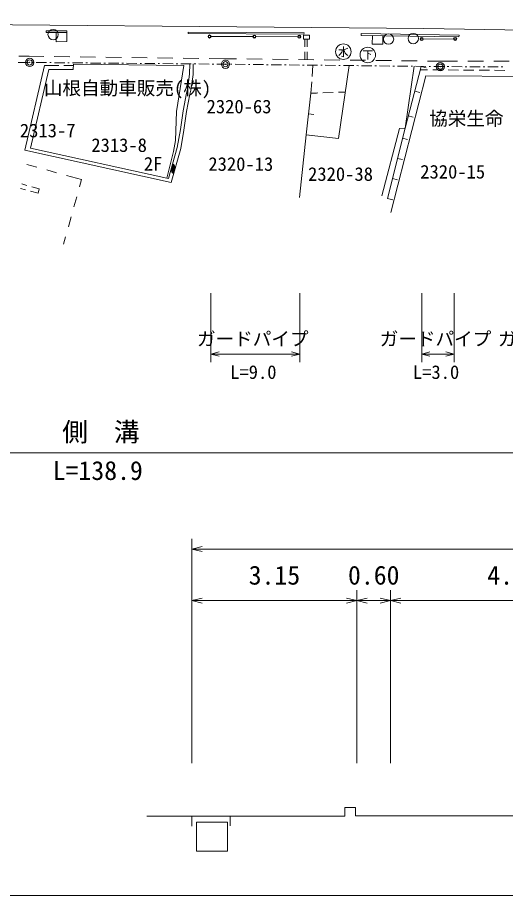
# Model space of a CAD drawing. Units: millimetres, scale not verified. Extents: x 40000 to 680000, y 20000 to 380000.
# Drawn here: x 388276 to 435539, y 205000 to 290006 of the extents above; entities that cross this region are included whole.
import ezdxf
from ezdxf.enums import TextEntityAlignment as Align

# ---------------------------------------------------------------- set-up
doc = ezdxf.new("R2010")
doc.units = ezdxf.units.MM
doc.header["$LTSCALE"] = 1000
doc.header["$PDMODE"] = 32
doc.header["$PDSIZE"] = 500
for name, color, linetype, lineweight in [('M-BGD', 7, 'Continuous', 13), ('M-BGD-EXST', 7, 'Continuous', 13), ('M-BMK-OTRS', 5, 'Continuous', 13), ('M-BMK-ROW', 30, 'Continuous', 13), ('M-STR-HTXT', 7, 'Continuous', 13), ('M-TTL-BAND', 7, 'Continuous', 13)]:
    doc.layers.add(name, color=color, linetype=linetype, lineweight=lineweight)
doc.layers.add('M-BMK-HTXT', color=7, linetype='Continuous')
doc.styles.add('ＭＳ ゴシック', font='')
doc.styles.get('ＭＳ ゴシック').set_extended_font_data('MS Gothic')

msp = doc.modelspace()

# ---------------------------------------------------------------- linework, layer by layer
at = {"layer": 'M-BGD'}
for p, q in [((407028, 288168), (411072, 288159)), ((411372, 288158), (415416, 288149)), ((416101, 287176), (416105, 287919)), ((416345, 287919), (416344, 287175)), ((427582, 287923), (430517, 287937)), ((416095, 285934), (416099, 286676)), ((416344, 286675), (416344, 285931)), ((388414, 286279), (389395, 286266)), ((389395, 286266), (390836, 286248)), ((391835, 286235), (393335, 286216)), ((394335, 286203), (395835, 286184)), ((396835, 286171), (398335, 286152)), ((399335, 286139), (400835, 286120)), ((401835, 286107), (403334, 286088)), ((404334, 286075), (405834, 286056)), ((406834, 286043), (408275, 286025)), ((408275, 286025), (409486, 286010)), ((410486, 285999), (411986, 285981)), ((412986, 285970), (414485, 285952)), ((415485, 285941), (416985, 285923)), ((417985, 285912), (419485, 285894)), ((420485, 285883), (421985, 285865)), ((422985, 285854), (424485, 285836)), ((425485, 285824), (426985, 285807)), ((427985, 285795), (429195, 285781)), ((429195, 285781), (430904, 285780)), ((431904, 285778), (433404, 285777)), ((434404, 285776), (435904, 285774)), ((388988, 277165), (390889, 285354)), ((390889, 285354), (392266, 285358)), ((392766, 285360), (393695, 285363)), ((416894, 285395), (416814, 284294)), ((427286, 284948), (427989, 284943)), ((427372, 285279), (427856, 285153)), ((428489, 284940), (429489, 284933)), ((429989, 284930), (430989, 284923)), ((431489, 284920), (432488, 284913)), ((432988, 284909), (433988, 284903)), ((434488, 284899), (435488, 284893)), ((416778, 283795), (416699, 282694)), ((416249, 278652), (416699, 282694)), ((416699, 282694), (417355, 282714)), ((416699, 282694), (417196, 282639)), ((416699, 282694), (417196, 282639)), ((417855, 282729), (418855, 282760)), ((419354, 282775), (420011, 282795)), ((426748, 282883), (427232, 282757)), ((416474, 280673), (416971, 280618)), ((426124, 280488), (426608, 280362)), ((416249, 278652), (416746, 278597)), ((425571, 278317), (426057, 278197)), ((388988, 277165), (403160, 274043)), ((403160, 274043), (388988, 277165)), ((425090, 276371), (425576, 276251)), ((390135, 275519), (389172, 275786)), ((392062, 274984), (391099, 275251)), ((394471, 274315), (393026, 274716)), ((389174, 273758), (388693, 273892)), ((394274, 273599), (394474, 274321)), ((394474, 274321), (394471, 274315)), ((424610, 274424), (425095, 274304)), ((389054, 273324), (388572, 273458)), ((390258, 272989), (389535, 273190)), ((390379, 273422), (389656, 273624)), ((390258, 272989), (390379, 273422)), ((393738, 271671), (394006, 272635)), ((424129, 272478), (424614, 272358)), ((393203, 269744), (393471, 270708)), ((392735, 268058), (392936, 268781)), ((405166, 217796), (405166, 239546)), ((405166, 238546), (406166, 238796)), ((405166, 238546), (491709, 238546)), ((405166, 238546), (406166, 238296)), ((405166, 233546), (406166, 233796)), ((421156, 233546), (420156, 233796)), ((421156, 217796), (421156, 234546)), ((421156, 233546), (422156, 233796)), ((424404, 233546), (423404, 233796)), ((424404, 217796), (424404, 234546)), ((424404, 233546), (425404, 233796)), ((405166, 233546), (421156, 233546)), ((405166, 233546), (406166, 233296)), ((421156, 233546), (420156, 233296)), ((421156, 233546), (424404, 233546)), ((421156, 233546), (422156, 233296)), ((424404, 233546), (423404, 233296)), ((424404, 233546), (448136, 233546)), ((424404, 233546), (425404, 233296)), ((405173, 212685), (405173, 211693)), ((408870, 212685), (408870, 211756))]:
    msp.add_line(p, q, dxfattribs=at)
for points in [[(391049, 288724), (393057, 288729), (393057, 288558), (391049, 288553)], [(392023, 288556), (393057, 288558), (393059, 287672), (392025, 287669)], [(404800, 288588), (416025, 288538), (416024, 288408), (404800, 288458)], [(415985, 288288), (416564, 288288), (416564, 287919), (415985, 287919)], [(421560, 288462), (431042, 288312), (431039, 288132), (421557, 288282)], [(422654, 288265), (423659, 288249), (423646, 287429), (422641, 287445)], [(389544, 277350), (402735, 274444), (403390, 277051), (403577, 278105), (403671, 280909), (404384, 285355), (393702, 285491), (393674, 284985), (391316, 284981)], [(405609, 212098), (408621, 212098), (408621, 209284), (405609, 209284)]]:
    msp.add_lwpolyline(points, close=True, dxfattribs=at)
for points in [[(402735, 274444), (402905, 274407), (403743, 277413), (404061, 279155), (404311, 280980), (404630, 282671), (404730, 283030), (404937, 284515), (404957, 285519)], [(405300, 285516), (405280, 284488), (405067, 282960), (404965, 282593), (404650, 280924), (404400, 279101), (404078, 277336), (403160, 274043)], [(415579, 272591), (416249, 278652), (419355, 278303), (420385, 285356)], [(423550, 272729), (425273, 279260), (425812, 279290), (426685, 285286)], [(424129, 272478), (425812, 279290), (427372, 285279)], [(424423, 271143), (427829, 284356), (438714, 284283), (436329, 271967)], [(400812, 212685), (419984, 212685), (419984, 213506), (421008, 213506), (421008, 212712), (476497, 212712), (476497, 213831), (477819, 213831), (477819, 212793), (499446, 212793)]]:
    msp.add_lwpolyline(points, dxfattribs=at)
for centre, radius in [((391726, 288355), 500), ((406878, 288169), 150), ((406878, 288169), 120), ((406878, 288169), 100), ((411222, 288159), 150), ((411222, 288159), 120), ((411222, 288159), 100), ((415566, 288149), 150), ((415566, 288149), 120), ((415566, 288149), 100), ((424211, 287923), 500), ((426608, 287968), 500), ((427432, 287923), 150), ((427432, 287923), 120), ((427432, 287923), 100), ((430667, 287938), 150), ((430667, 287938), 120), ((430667, 287938), 100)]:
    msp.add_circle(centre, radius, dxfattribs=at)
for centre, radius, start, end in [((403155, 275506), 354, 263.21317, 65.61834), ((403155, 275506), 283, 265.43721, 63.39431), ((403155, 275506), 212, 269.18353, 59.64798), ((403155, 275506), 142, 276.89526, 51.93625), ((403155, 275506), 100, 287.21292, 41.61859), ((403544, 275219), 354, 83.21317, 245.61834), ((403544, 275219), 283, 85.43721, 243.39431), ((403544, 275219), 212, 89.18353, 239.64798), ((403544, 275219), 142, 96.89526, 231.93625), ((403544, 275219), 100, 107.21292, 221.61859)]:
    msp.add_arc(centre, radius, start, end, dxfattribs=at)
at = {"layer": 'M-BGD-EXST'}
for p, q in [((419386, 286890), (419761, 286890)), ((419573, 286478), (419386, 286328)), ((419686, 286665), (419573, 286478)), ((419761, 286890), (419686, 286665)), ((419836, 287190), (419836, 286215)), ((420286, 287040), (419873, 286890)), ((419873, 286890), (420023, 286553)), ((420023, 286553), (420136, 286440)), ((421752, 286796), (422652, 286796)), ((422202, 286796), (422202, 285933)), ((422202, 286571), (422502, 286421)), ((419836, 286215), (419648, 286253)), ((420136, 286440), (420286, 286328))]:
    msp.add_line(p, q, dxfattribs=at)
for centre in [(419836, 286703), (422202, 286383)]:
    msp.add_circle(centre, 750, dxfattribs=at)
at = {"layer": 'M-BMK-OTRS'}
msp.add_lwpolyline([(324667, 290006), (369631, 289466), (427646, 288944), (461009, 288409), (465224, 288008), (467842, 287534), (470636, 286642), (472526, 285895), (475050, 284070), (476235, 282981), (476993, 281724)], dxfattribs=at)
at = {"layer": 'M-BMK-ROW'}
for p, q in [((388342, 285667), (389342, 285659)), ((389642, 285656), (389792, 285655)), ((390092, 285652), (391092, 285643)), ((391392, 285641), (391542, 285639)), ((391842, 285637), (392842, 285628)), ((393142, 285625), (393292, 285624)), ((393592, 285621), (394592, 285612)), ((394892, 285609), (395042, 285608)), ((395342, 285605), (396342, 285596)), ((396642, 285594), (396792, 285592)), ((397092, 285590), (398092, 285581)), ((398392, 285578), (398542, 285577)), ((398842, 285574), (399841, 285565)), ((400141, 285562), (400291, 285561)), ((400591, 285558), (401591, 285549)), ((401891, 285547), (402041, 285545)), ((402341, 285543), (403341, 285534)), ((403641, 285531), (403791, 285530)), ((404091, 285527), (405091, 285518)), ((405391, 285515), (405541, 285514)), ((405841, 285511), (406841, 285502)), ((407141, 285500), (407291, 285498)), ((407591, 285496), (408419, 285488)), ((408419, 285488), (408591, 285486)), ((408891, 285483), (409041, 285481)), ((409341, 285478), (410341, 285467)), ((410641, 285464), (410791, 285462)), ((411091, 285459), (412091, 285448)), ((412391, 285444), (412541, 285443)), ((412841, 285439), (413841, 285428)), ((414141, 285425), (414291, 285423)), ((414591, 285420), (415591, 285409)), ((415891, 285406), (416041, 285404)), ((416341, 285401), (417341, 285390)), ((417641, 285386), (417791, 285385)), ((418091, 285381), (419090, 285370)), ((419390, 285367), (419540, 285365)), ((419840, 285362), (420840, 285351)), ((421140, 285348), (421290, 285346)), ((421590, 285343), (422590, 285332)), ((422890, 285328), (423040, 285327)), ((423340, 285323), (424340, 285312)), ((424640, 285309), (424790, 285307)), ((425090, 285304), (426090, 285293)), ((426390, 285290), (426540, 285288)), ((426840, 285285), (427840, 285274)), ((428140, 285270), (428290, 285269)), ((428590, 285265), (429234, 285258)), ((429234, 285258), (429590, 285256)), ((429890, 285254), (430040, 285253)), ((430340, 285252), (431340, 285246)), ((431640, 285244), (431790, 285243)), ((432090, 285241), (433090, 285236)), ((433390, 285234), (433540, 285233)), ((433840, 285231), (434840, 285225)), ((435140, 285224), (435290, 285223))]:
    msp.add_line(p, q, dxfattribs=at)
for centre in [(389448, 285658), (408419, 285488), (429234, 285258)]:
    msp.add_circle(centre, 400, dxfattribs=at)
for p in [(389448, 285658), (408419, 285488), (429234, 285258)]:
    msp.add_point(p, dxfattribs=at)
at = {"layer": 'M-STR-HTXT'}
for p, q in [((406995, 263316), (406995, 256640)), ((415618, 263316), (415618, 256640)), ((427429, 263316), (427429, 256640)), ((430568, 263316), (430568, 256640)), ((406995, 257426), (407795, 257626)), ((415618, 257426), (414818, 257626)), ((427429, 257426), (428229, 257626)), ((430568, 257426), (429768, 257626)), ((406995, 257426), (415618, 257426)), ((406995, 257426), (407795, 257226)), ((415618, 257426), (414818, 257226)), ((427429, 257426), (430568, 257426)), ((427429, 257426), (428229, 257226)), ((430568, 257426), (429768, 257226)), ((315792, 247857), (454588, 247857))]:
    msp.add_line(p, q, dxfattribs=at)
at = {"layer": 'M-TTL-BAND'}
msp.add_line((40000, 205000), (579000, 205000), dxfattribs=at)

# ---------------------------------------------------------------- texts
at = {"layer": 'M-BGD', "style": 'ＭＳ ゴシック'}
for s, p in [('山根自動車販売(株)', (398926, 283176)), ('協栄生命', (431748, 280232)), ('2F', (401411, 275848))]:
    msp.add_text(s, height=1320, dxfattribs=at).set_placement(p, align=Align.MIDDLE_CENTER)
for s, p in [('3.15', (413161, 234546)), ('0.60', (422780, 234546)), ('4.75', (436270, 234546))]:
    msp.add_text(s, height=1833, dxfattribs=at).set_placement(p, align=Align.BOTTOM_CENTER)
at = {"layer": 'M-BMK-HTXT', "style": 'ＭＳ ゴシック'}
for s, p in [('2320-63', (409731, 280337)), ('2313-7', (391197, 278014)), ('2313-8', (398115, 276599)), ('2320-13', (409903, 274770)), ('2320-38', (419563, 273799)), ('2320-15', (430428, 274022))]:
    msp.add_text(s, height=1320, dxfattribs=at).set_placement(p, align=Align.BOTTOM_CENTER)
at = {"layer": 'M-STR-HTXT', "style": 'ＭＳ ゴシック'}
for s, height, p in [('ガードパイプ', 1320, (411060, 257839)), ('ガードパイプ', 1320, (428761, 257839)), ('ガードパイプ', 1320, (440219, 257839)), ('L=9.0', 1320, (411117, 254620)), ('L=3.0', 1320, (428818, 254620)), ('側\u3000溝', 1833, (396352, 248413)), ('L=138.9', 1833, (396049, 244680))]:
    msp.add_text(s, height=height, dxfattribs=at).set_placement(p, align=Align.BOTTOM_CENTER)

doc.saveas('drawing.dxf')
